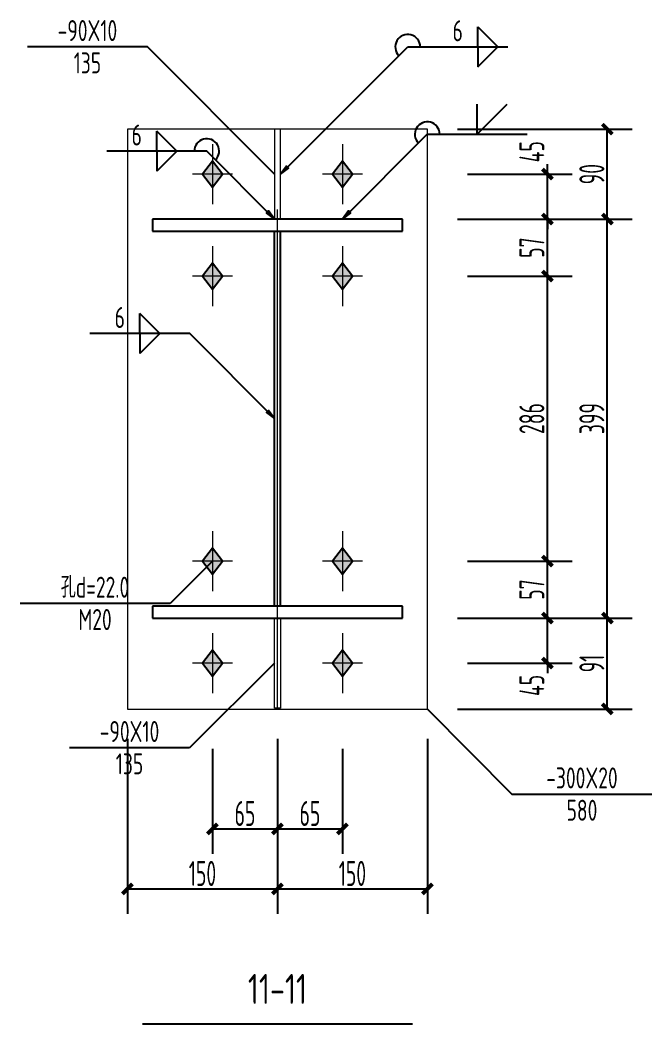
# Model space of a CAD drawing. Extents: x 447413 to 2975780, y -1432727 to 1301644.
# Drawn here: x 2644323 to 2650644, y -1160580 to -1150539 of the extents above; entities that cross this region are included whole.
import ezdxf
from ezdxf.enums import TextEntityAlignment as Align

# ---------------------------------------------------------------- set-up
doc = ezdxf.new("R2010")
doc.units = 0
doc.header["$LTSCALE"] = 1000
doc.header["$MEASUREMENT"] = 0
doc.linetypes.add('线型6', pattern=[8.75, 5, -1.25, 1.25, -1.25])
for name, color, linetype in [('10', 7, 'Continuous'), ('尺寸标注', 253, 'Continuous'), ('焊缝标注', 253, 'Continuous'), ('螺栓孔标注', 253, 'Continuous'), ('钢板标注', 253, 'Continuous')]:
    doc.layers.add(name, color=color, linetype=linetype)
doc.layers.add('20', color=2, linetype='Continuous', lineweight=18)
doc.styles.add('PkpmHz', font='Pkpmeng', dxfattribs={"width": 0.6, "bigfont": 'hztxt'})
doc.dimstyles.new('Pkpm_1.00', dxfattribs={"dimtxt": 250, "dimasz": 100, "dimexe": 250, "dimexo": 0.0625, "dimgap": 30, "dimtad": 1, "dimdec": 0, "dimrnd": 5, "dimzin": 0, "dimdsep": 46, "dimtxsty": 'PkpmHz', "dimblk1": 'ARCHTICK', "dimblk2": 'ARCHTICK', "dimsah": 1, "dimcen": 0.09, "dimadec": 0, "dimazin": 0, "dimtfac": 1, "dimtdec": 0, "dimtmove": 2, "dimatfit": 1, "dimfxl": 0, "dimtolj": 1, "dimtzin": 0, "dimarcsym": 0})

# ---------------------------------------------------------------- blocks, each defined once
blk = doc.blocks.new('_ArchTick')
at = {"color": 0, "linetype": 'ByBlock', "const_width": 0.4}
blk.add_lwpolyline([(-0.5, -0.5), (0.5, 0.5)], dxfattribs=at)
blk = doc.blocks.new('*D1197')
at = {"layer": 'Defpoints', "color": 0, "linetype": 'Continuous', "transparency": 16777216}
for p in [(2648398, -1152080), (2649598, -1152080), (2648398, -1152530)]:
    blk.add_point(p, dxfattribs=at)
at = {"layer": '尺寸标注', "color": 0, "linetype": 'Continuous', "lineweight": -2, "transparency": 16777216}
for p, q in [((2649598, -1152080), (2649598, -1151980)), ((2648798, -1152080), (2649848, -1152080)), ((2649598, -1152530), (2649598, -1152080)), ((2648798, -1152530), (2649848, -1152530)), ((2649598, -1152530), (2649598, -1152630))]:
    blk.add_line(p, q, dxfattribs=at)
at = {"layer": '尺寸标注', "color": 0, "linetype": 'Continuous', "lineweight": -2, "transparency": 16777216, "xscale": 100, "yscale": 100, "zscale": 100}
for p, rotation in [((2649598, -1152080), 270), ((2649598, -1152530), 90)]:
    blk.add_blockref('_ArchTick', p, dxfattribs=dict(at, rotation=rotation))
at = {"layer": '尺寸标注', "color": 0, "linetype": 'Continuous', "transparency": 16777216, "insert": (2649443, -1151856), "char_height": 250, "attachment_point": 5, "rotation": 90, "style": 'PkpmHz'}
blk.add_mtext('\\A1;45', dxfattribs=at)
blk = doc.blocks.new('*D1198')
at = {"layer": 'Defpoints', "color": 0, "linetype": 'Continuous', "transparency": 16777216}
for p in [(2648398, -1152530), (2649598, -1152530), (2648398, -1153100)]:
    blk.add_point(p, dxfattribs=at)
at = {"layer": '尺寸标注', "color": 0, "linetype": 'Continuous', "lineweight": -2, "transparency": 16777216}
for p, q in [((2648798, -1152530), (2649848, -1152530)), ((2649598, -1153100), (2649598, -1152530)), ((2648798, -1153100), (2649848, -1153100))]:
    blk.add_line(p, q, dxfattribs=at)
at = {"layer": '尺寸标注', "color": 0, "linetype": 'Continuous', "lineweight": -2, "transparency": 16777216, "xscale": 100, "yscale": 100, "zscale": 100}
for p, rotation in [((2649598, -1152530), 90), ((2649598, -1153100), 270)]:
    blk.add_blockref('_ArchTick', p, dxfattribs=dict(at, rotation=rotation))
at = {"layer": '尺寸标注', "color": 0, "linetype": 'Continuous', "transparency": 16777216, "insert": (2649443, -1152815), "char_height": 250, "attachment_point": 5, "rotation": 90, "style": 'PkpmHz'}
blk.add_mtext('\\A1;57', dxfattribs=at)
blk = doc.blocks.new('*D1199')
at = {"layer": 'Defpoints', "color": 0, "linetype": 'Continuous', "transparency": 16777216}
for p in [(2648398, -1156520), (2649598, -1156520), (2648398, -1156970)]:
    blk.add_point(p, dxfattribs=at)
at = {"layer": '尺寸标注', "color": 0, "linetype": 'Continuous', "lineweight": -2, "transparency": 16777216}
for p, q in [((2649598, -1156520), (2649598, -1156420)), ((2648798, -1156520), (2649848, -1156520)), ((2649598, -1156970), (2649598, -1156520)), ((2648798, -1156970), (2649848, -1156970)), ((2649598, -1156970), (2649598, -1157070))]:
    blk.add_line(p, q, dxfattribs=at)
at = {"layer": '尺寸标注', "color": 0, "linetype": 'Continuous', "lineweight": -2, "transparency": 16777216, "xscale": 100, "yscale": 100, "zscale": 100}
for p, rotation in [((2649598, -1156520), 270), ((2649598, -1156970), 90)]:
    blk.add_blockref('_ArchTick', p, dxfattribs=dict(at, rotation=rotation))
at = {"layer": '尺寸标注', "color": 0, "linetype": 'Continuous', "transparency": 16777216, "insert": (2649443, -1157194), "char_height": 250, "attachment_point": 5, "rotation": 90, "style": 'PkpmHz'}
blk.add_mtext('\\A1;45', dxfattribs=at)
blk = doc.blocks.new('*D1200')
at = {"layer": 'Defpoints', "color": 0, "linetype": 'Continuous', "transparency": 16777216}
for p in [(2648398, -1155950), (2649598, -1155950), (2648398, -1156520)]:
    blk.add_point(p, dxfattribs=at)
at = {"layer": '尺寸标注', "color": 0, "linetype": 'Continuous', "lineweight": -2, "transparency": 16777216}
for p, q in [((2648798, -1155950), (2649848, -1155950)), ((2649598, -1156520), (2649598, -1155950)), ((2648798, -1156520), (2649848, -1156520))]:
    blk.add_line(p, q, dxfattribs=at)
at = {"layer": '尺寸标注', "color": 0, "linetype": 'Continuous', "lineweight": -2, "transparency": 16777216, "xscale": 100, "yscale": 100, "zscale": 100}
for p, rotation in [((2649598, -1155950), 90), ((2649598, -1156520), 270)]:
    blk.add_blockref('_ArchTick', p, dxfattribs=dict(at, rotation=rotation))
at = {"layer": '尺寸标注', "color": 0, "linetype": 'Continuous', "transparency": 16777216, "insert": (2649443, -1156235), "char_height": 250, "attachment_point": 5, "rotation": 90, "style": 'PkpmHz'}
blk.add_mtext('\\A1;57', dxfattribs=at)
blk = doc.blocks.new('*D1201')
at = {"layer": 'Defpoints', "color": 0, "linetype": 'Continuous', "transparency": 16777216}
for p in [(2648398, -1153100), (2649598, -1153100), (2648398, -1155950)]:
    blk.add_point(p, dxfattribs=at)
at = {"layer": '尺寸标注', "color": 0, "linetype": 'Continuous', "lineweight": -2, "transparency": 16777216}
for p, q in [((2648798, -1153100), (2649848, -1153100)), ((2649598, -1155950), (2649598, -1153100)), ((2648798, -1155950), (2649848, -1155950))]:
    blk.add_line(p, q, dxfattribs=at)
at = {"layer": '尺寸标注', "color": 0, "linetype": 'Continuous', "lineweight": -2, "transparency": 16777216, "xscale": 100, "yscale": 100, "zscale": 100}
for p, rotation in [((2649598, -1153100), 90), ((2649598, -1155950), 270)]:
    blk.add_blockref('_ArchTick', p, dxfattribs=dict(at, rotation=rotation))
at = {"layer": '尺寸标注', "color": 0, "linetype": 'Continuous', "transparency": 16777216, "insert": (2649443, -1154525), "char_height": 250, "attachment_point": 5, "rotation": 90, "style": 'PkpmHz'}
blk.add_mtext('\\A1;286', dxfattribs=at)
blk = doc.blocks.new('*D1202')
at = {"layer": 'Defpoints', "color": 0, "linetype": 'Continuous', "transparency": 16777216}
for p in [(2646248, -1157430), (2646898, -1157430), (2646898, -1158630)]:
    blk.add_point(p, dxfattribs=at)
at = {"layer": '尺寸标注', "color": 0, "linetype": 'Continuous', "lineweight": -2, "transparency": 16777216}
for p, q in [((2646248, -1157830), (2646248, -1158880)), ((2646898, -1157830), (2646898, -1158880)), ((2646248, -1158630), (2646898, -1158630))]:
    blk.add_line(p, q, dxfattribs=at)
at = {"layer": '尺寸标注', "color": 0, "linetype": 'Continuous', "lineweight": -2, "transparency": 16777216, "xscale": 100, "yscale": 100, "zscale": 100, "rotation": 180}
blk.add_blockref('_ArchTick', (2646248, -1158630), dxfattribs=at)
at = {"layer": '尺寸标注', "color": 0, "linetype": 'Continuous', "lineweight": -2, "transparency": 16777216, "xscale": 100, "yscale": 100, "zscale": 100}
blk.add_blockref('_ArchTick', (2646898, -1158630), dxfattribs=at)
at = {"layer": '尺寸标注', "color": 0, "linetype": 'Continuous', "transparency": 16777216, "insert": (2646573, -1158475), "char_height": 250, "attachment_point": 5, "style": 'PkpmHz'}
blk.add_mtext('\\A1;65', dxfattribs=at)
blk = doc.blocks.new('*D1203')
at = {"layer": 'Defpoints', "color": 0, "linetype": 'Continuous', "transparency": 16777216}
for p in [(2646898, -1157430), (2647548, -1157430), (2647548, -1158630)]:
    blk.add_point(p, dxfattribs=at)
at = {"layer": '尺寸标注', "color": 0, "linetype": 'Continuous', "lineweight": -2, "transparency": 16777216}
for p, q in [((2646898, -1157830), (2646898, -1158880)), ((2647548, -1157830), (2647548, -1158880)), ((2646898, -1158630), (2647548, -1158630))]:
    blk.add_line(p, q, dxfattribs=at)
at = {"layer": '尺寸标注', "color": 0, "linetype": 'Continuous', "lineweight": -2, "transparency": 16777216, "xscale": 100, "yscale": 100, "zscale": 100, "rotation": 180}
blk.add_blockref('_ArchTick', (2646898, -1158630), dxfattribs=at)
at = {"layer": '尺寸标注', "color": 0, "linetype": 'Continuous', "lineweight": -2, "transparency": 16777216, "xscale": 100, "yscale": 100, "zscale": 100}
blk.add_blockref('_ArchTick', (2647548, -1158630), dxfattribs=at)
at = {"layer": '尺寸标注', "color": 0, "linetype": 'Continuous', "transparency": 16777216, "insert": (2647223, -1158475), "char_height": 250, "attachment_point": 5, "style": 'PkpmHz'}
blk.add_mtext('\\A1;65', dxfattribs=at)
blk = doc.blocks.new('*D1204')
at = {"layer": 'Defpoints', "color": 0, "linetype": 'Continuous', "transparency": 16777216}
for p in [(2645398, -1157430), (2646898, -1157430), (2646898, -1159230)]:
    blk.add_point(p, dxfattribs=at)
at = {"layer": '尺寸标注', "color": 0, "linetype": 'Continuous', "lineweight": -2, "transparency": 16777216}
for p, q in [((2645398, -1157730), (2645398, -1159480)), ((2646898, -1157730), (2646898, -1159480)), ((2645398, -1159230), (2646898, -1159230))]:
    blk.add_line(p, q, dxfattribs=at)
at = {"layer": '尺寸标注', "color": 0, "linetype": 'Continuous', "lineweight": -2, "transparency": 16777216, "xscale": 100, "yscale": 100, "zscale": 100, "rotation": 180}
blk.add_blockref('_ArchTick', (2645398, -1159230), dxfattribs=at)
at = {"layer": '尺寸标注', "color": 0, "linetype": 'Continuous', "lineweight": -2, "transparency": 16777216, "xscale": 100, "yscale": 100, "zscale": 100}
blk.add_blockref('_ArchTick', (2646898, -1159230), dxfattribs=at)
at = {"layer": '尺寸标注', "color": 0, "linetype": 'Continuous', "transparency": 16777216, "insert": (2646148, -1159075), "char_height": 250, "attachment_point": 5, "style": 'PkpmHz'}
blk.add_mtext('\\A1;150', dxfattribs=at)
blk = doc.blocks.new('*D1205')
at = {"layer": 'Defpoints', "color": 0, "linetype": 'Continuous', "transparency": 16777216}
for p in [(2646898, -1157430), (2648398, -1157430), (2648398, -1159230)]:
    blk.add_point(p, dxfattribs=at)
at = {"layer": '尺寸标注', "color": 0, "linetype": 'Continuous', "lineweight": -2, "transparency": 16777216}
for p, q in [((2646898, -1157730), (2646898, -1159480)), ((2648398, -1157730), (2648398, -1159480)), ((2646898, -1159230), (2648398, -1159230))]:
    blk.add_line(p, q, dxfattribs=at)
at = {"layer": '尺寸标注', "color": 0, "linetype": 'Continuous', "lineweight": -2, "transparency": 16777216, "xscale": 100, "yscale": 100, "zscale": 100, "rotation": 180}
blk.add_blockref('_ArchTick', (2646898, -1159230), dxfattribs=at)
at = {"layer": '尺寸标注', "color": 0, "linetype": 'Continuous', "lineweight": -2, "transparency": 16777216, "xscale": 100, "yscale": 100, "zscale": 100}
blk.add_blockref('_ArchTick', (2648398, -1159230), dxfattribs=at)
at = {"layer": '尺寸标注', "color": 0, "linetype": 'Continuous', "transparency": 16777216, "insert": (2647648, -1159075), "char_height": 250, "attachment_point": 5, "style": 'PkpmHz'}
blk.add_mtext('\\A1;150', dxfattribs=at)
blk = doc.blocks.new('*D1206')
at = {"layer": 'Defpoints', "color": 0, "linetype": 'Continuous', "transparency": 16777216}
for p in [(2648398, -1156520), (2650198, -1156520), (2648398, -1157430)]:
    blk.add_point(p, dxfattribs=at)
at = {"layer": '尺寸标注', "color": 0, "linetype": 'Continuous', "lineweight": -2, "transparency": 16777216}
for p, q in [((2648698, -1156520), (2650448, -1156520)), ((2650198, -1157430), (2650198, -1156520)), ((2648698, -1157430), (2650448, -1157430))]:
    blk.add_line(p, q, dxfattribs=at)
at = {"layer": '尺寸标注', "color": 0, "linetype": 'Continuous', "lineweight": -2, "transparency": 16777216, "xscale": 100, "yscale": 100, "zscale": 100}
for p, rotation in [((2650198, -1156520), 90), ((2650198, -1157430), 270)]:
    blk.add_blockref('_ArchTick', p, dxfattribs=dict(at, rotation=rotation))
at = {"layer": '尺寸标注', "color": 0, "linetype": 'Continuous', "transparency": 16777216, "insert": (2650043, -1156975), "char_height": 250, "attachment_point": 5, "rotation": 90, "style": 'PkpmHz'}
blk.add_mtext('\\A1;91', dxfattribs=at)
blk = doc.blocks.new('*D1207')
at = {"layer": 'Defpoints', "color": 0, "linetype": 'Continuous', "transparency": 16777216}
for p in [(2648398, -1152530), (2650198, -1152530), (2648398, -1156520)]:
    blk.add_point(p, dxfattribs=at)
at = {"layer": '尺寸标注', "color": 0, "linetype": 'Continuous', "lineweight": -2, "transparency": 16777216}
for p, q in [((2648698, -1152530), (2650448, -1152530)), ((2650198, -1156520), (2650198, -1152530)), ((2648698, -1156520), (2650448, -1156520))]:
    blk.add_line(p, q, dxfattribs=at)
at = {"layer": '尺寸标注', "color": 0, "linetype": 'Continuous', "lineweight": -2, "transparency": 16777216, "xscale": 100, "yscale": 100, "zscale": 100}
for p, rotation in [((2650198, -1152530), 90), ((2650198, -1156520), 270)]:
    blk.add_blockref('_ArchTick', p, dxfattribs=dict(at, rotation=rotation))
at = {"layer": '尺寸标注', "color": 0, "linetype": 'Continuous', "transparency": 16777216, "insert": (2650043, -1154525), "char_height": 250, "attachment_point": 5, "rotation": 90, "style": 'PkpmHz'}
blk.add_mtext('\\A1;399', dxfattribs=at)
blk = doc.blocks.new('*D1208')
at = {"layer": 'Defpoints', "color": 0, "linetype": 'Continuous', "transparency": 16777216}
for p in [(2648398, -1151630), (2650198, -1151630), (2648398, -1152530)]:
    blk.add_point(p, dxfattribs=at)
at = {"layer": '尺寸标注', "color": 0, "linetype": 'Continuous', "lineweight": -2, "transparency": 16777216}
for p, q in [((2648698, -1151630), (2650448, -1151630)), ((2650198, -1152530), (2650198, -1151630)), ((2648698, -1152530), (2650448, -1152530))]:
    blk.add_line(p, q, dxfattribs=at)
at = {"layer": '尺寸标注', "color": 0, "linetype": 'Continuous', "lineweight": -2, "transparency": 16777216, "xscale": 100, "yscale": 100, "zscale": 100}
for p, rotation in [((2650198, -1151630), 90), ((2650198, -1152530), 270)]:
    blk.add_blockref('_ArchTick', p, dxfattribs=dict(at, rotation=rotation))
at = {"layer": '尺寸标注', "color": 0, "linetype": 'Continuous', "transparency": 16777216, "insert": (2650043, -1152080), "char_height": 250, "attachment_point": 5, "rotation": 90, "style": 'PkpmHz'}
blk.add_mtext('\\A1;90', dxfattribs=at)

msp = doc.modelspace()

# ---------------------------------------------------------------- hatches: boundary and pattern name
at = {"layer": '10'}
for points in [[(2646248.1, -1151950), (2646148.1, -1152080), (2646248.1, -1152210), (2646348.1, -1152080)], [(2647548.1, -1151950), (2647448.1, -1152080), (2647548.1, -1152210), (2647648.1, -1152080)], [(2646248.1, -1152970), (2646148.1, -1153100), (2646248.1, -1153230), (2646348.1, -1153100)], [(2647548.1, -1152970), (2647448.1, -1153100), (2647548.1, -1153230), (2647648.1, -1153100)], [(2646248.1, -1155820), (2646148.1, -1155950), (2646248.1, -1156080), (2646348.1, -1155950)], [(2647548.1, -1155820), (2647448.1, -1155950), (2647548.1, -1156080), (2647648.1, -1155950)], [(2646248.1, -1156840), (2646148.1, -1156970), (2646248.1, -1157100), (2646348.1, -1156970)], [(2647548.1, -1156840), (2647448.1, -1156970), (2647548.1, -1157100), (2647648.1, -1156970)]]:
    msp.add_hatch(color=1, dxfattribs=at).paths.add_polyline_path(points)
at = {"layer": '焊缝标注'}
for points in [[(2646928.1, -1152080), (2647009.5, -1152019.9), (2646988.3, -1151998.7)], [(2646868.1, -1152530), (2646808.1, -1152448.6), (2646786.9, -1152469.8)], [(2647548.1, -1152530), (2647629.5, -1152469.9), (2647608.3, -1152448.7)], [(2646868.1, -1154525), (2646808.1, -1154443.6), (2646786.9, -1154464.8)]]:
    msp.add_hatch(color=256, dxfattribs=at).paths.add_polyline_path(points)

# ---------------------------------------------------------------- linework, layer by layer
at = {"layer": '10', "linetype": '线型6', "lineweight": 18}
msp.add_line((2646898.1, -1157435, 126000), (2646898.1, -1151625, 126000), dxfattribs=at)
at = {"layer": '10', "color": 9, "lineweight": 18}
for p, q in [((2646248.1, -1151780, 126000), (2646248.1, -1152380, 126000)), ((2647548.1, -1151780, 126000), (2647548.1, -1152380, 126000)), ((2646448.1, -1152080, 126000), (2646048.1, -1152080, 126000)), ((2647748.1, -1152080, 126000), (2647348.1, -1152080, 126000)), ((2646248.1, -1152800, 126000), (2646248.1, -1153400, 126000)), ((2647548.1, -1152800, 126000), (2647548.1, -1153400, 126000)), ((2646448.1, -1153100, 126000), (2646048.1, -1153100, 126000)), ((2647748.1, -1153100, 126000), (2647348.1, -1153100, 126000)), ((2646248.1, -1155650, 126000), (2646248.1, -1156250, 126000)), ((2647548.1, -1155650, 126000), (2647548.1, -1156250, 126000)), ((2646448.1, -1155950, 126000), (2646048.1, -1155950, 126000)), ((2647748.1, -1155950, 126000), (2647348.1, -1155950, 126000)), ((2646248.1, -1156670, 126000), (2646248.1, -1157270, 126000)), ((2647548.1, -1156670, 126000), (2647548.1, -1157270, 126000)), ((2646448.1, -1156970, 126000), (2646048.1, -1156970, 126000)), ((2647748.1, -1156970, 126000), (2647348.1, -1156970, 126000))]:
    msp.add_line(p, q, dxfattribs=at)
at = {"layer": '10', "color": 3}
for p, q in [((2648148.1, -1152530, 126000), (2645648.1, -1152530, 126000)), ((2645648.1, -1152530, 126000), (2645648.1, -1152650, 126000)), ((2648148.1, -1152650, 126000), (2648148.1, -1152530, 126000)), ((2645648.1, -1152650, 126000), (2648148.1, -1152650, 126000)), ((2646868.1, -1156400, 126000), (2646868.1, -1152650, 126000)), ((2646928.1, -1156400, 126000), (2646928.1, -1152650, 126000)), ((2648148.1, -1156400, 126000), (2645648.1, -1156400, 126000)), ((2645648.1, -1156400, 126000), (2645648.1, -1156520, 126000)), ((2648148.1, -1156520, 126000), (2648148.1, -1156400, 126000)), ((2645648.1, -1156520, 126000), (2648148.1, -1156520, 126000))]:
    msp.add_line(p, q, dxfattribs=at)
at = {"layer": '10'}
msp.add_line((2645548.1, -1160580, 126000), (2648248.1, -1160580, 126000), dxfattribs=at)
at = {"layer": '10', "color": 1, "linetype": 'Continuous', "elevation": 126000}
for points in [[(2646248.1, -1151950), (2646148.1, -1152080), (2646248.1, -1152210), (2646348.1, -1152080)], [(2647548.1, -1151950), (2647448.1, -1152080), (2647548.1, -1152210), (2647648.1, -1152080)], [(2646248.1, -1152970), (2646148.1, -1153100), (2646248.1, -1153230), (2646348.1, -1153100)], [(2647548.1, -1152970), (2647448.1, -1153100), (2647548.1, -1153230), (2647648.1, -1153100)], [(2646248.1, -1155820), (2646148.1, -1155950), (2646248.1, -1156080), (2646348.1, -1155950)], [(2647548.1, -1155820), (2647448.1, -1155950), (2647548.1, -1156080), (2647648.1, -1155950)], [(2646248.1, -1156840), (2646148.1, -1156970), (2646248.1, -1157100), (2646348.1, -1156970)], [(2647548.1, -1156840), (2647448.1, -1156970), (2647548.1, -1157100), (2647648.1, -1156970)]]:
    msp.add_lwpolyline(points, close=True, dxfattribs=at)
at = {"layer": '20'}
for p, q in [((2648398.1, -1151630, 126000), (2645398.1, -1151630, 126000)), ((2645398.1, -1151630, 126000), (2645398.1, -1157430, 126000)), ((2646928.1, -1151630, 126000), (2646868.1, -1151630, 126000)), ((2646868.1, -1151630, 126000), (2646868.1, -1152530, 126000)), ((2646928.1, -1152530, 126000), (2646928.1, -1151630, 126000)), ((2648398.1, -1157430, 126000), (2648398.1, -1151630, 126000)), ((2646868.1, -1152530, 126000), (2646928.1, -1152530, 126000)), ((2646868.1, -1156520, 126000), (2646928.1, -1156520, 126000)), ((2646868.1, -1157420, 126000), (2646868.1, -1156520, 126000)), ((2646928.1, -1156520, 126000), (2646928.1, -1157420, 126000)), ((2645398.1, -1157430, 126000), (2648398.1, -1157430, 126000)), ((2646928.1, -1157420, 126000), (2646868.1, -1157420, 126000))]:
    msp.add_line(p, q, dxfattribs=at)
at = {"layer": '焊缝标注'}
for p, q in [((2648901.4, -1150607.7, 126000), (2649101.4, -1150807.7, 126000)), ((2648901.4, -1150807.7, 126000), (2648901.4, -1150607.7, 126000)), ((2646928.1, -1152080, 126000), (2648201.4, -1150807.7, 126000)), ((2648201.4, -1150807.7, 126000), (2649201.4, -1150807.7, 126000)), ((2648901.4, -1151007.7, 126000), (2649101.4, -1150807.7, 126000)), ((2648901.4, -1150807.7, 126000), (2648901.4, -1151007.7, 126000)), ((2648897, -1151681.8, 126000), (2648897, -1151381.8, 126000)), ((2648897, -1151681.8, 126000), (2649197, -1151381.8, 126000)), ((2645890.1, -1151850.3, 126000), (2645690.1, -1151650.3, 126000)), ((2645690.1, -1151850.3, 126000), (2645690.1, -1151650.3, 126000)), ((2647548.1, -1152530, 126000), (2648397, -1151681.8, 126000)), ((2648397, -1151681.8, 126000), (2649397, -1151681.8, 126000)), ((2646190.1, -1151850.3, 126000), (2645190.1, -1151850.3, 126000)), ((2645890.1, -1151850.3, 126000), (2645690.1, -1152050.3, 126000)), ((2645690.1, -1151850.3, 126000), (2645690.1, -1152050.3, 126000)), ((2646868.1, -1152530, 126000), (2646190.1, -1151850.3, 126000)), ((2645720.6, -1153675.4, 126000), (2645520.6, -1153475.4, 126000)), ((2645520.6, -1153675.4, 126000), (2645520.6, -1153475.4, 126000)), ((2646020.6, -1153675.4, 126000), (2645020.6, -1153675.4, 126000)), ((2645720.6, -1153675.4, 126000), (2645520.6, -1153875.4, 126000)), ((2645520.6, -1153675.4, 126000), (2645520.6, -1153875.4, 126000)), ((2646868.1, -1154525, 126000), (2646020.6, -1153675.4, 126000))]:
    msp.add_line(p, q, dxfattribs=at)
at = {"layer": '焊缝标注', "linetype": 'Continuous', "elevation": 126000}
for points in [[(2646928.1, -1152080), (2647009.5, -1152019.9), (2646988.3, -1151998.7)], [(2646868.1, -1152530), (2646808.1, -1152448.6), (2646786.9, -1152469.8)], [(2647548.1, -1152530), (2647629.5, -1152469.9), (2647608.3, -1152448.7)], [(2646868.1, -1154525), (2646808.1, -1154443.6), (2646786.9, -1154464.8)]]:
    msp.add_lwpolyline(points, close=True, dxfattribs=at)
at = {"layer": '焊缝标注'}
for centre, start, end in [((2648201.4, -1150807.7, 126000), 0, 224.97719), ((2648397, -1151681.8, 126000), 0, 224.97719), ((2646190.1, -1151850.3, 126000), 314.93158, 180)]:
    msp.add_arc(centre, 125, start, end, dxfattribs=at)
at = {"layer": '螺栓孔标注'}
for p, q in [((2646248.1, -1155950, 126000), (2645823, -1156373.4, 126000)), ((2645823, -1156373.4, 126000), (2644323, -1156373.4, 126000))]:
    msp.add_line(p, q, dxfattribs=at)
at = {"layer": '螺栓孔标注', "const_width": 0.1, "elevation": 126000}
msp.add_lwpolyline([(2646248.2, -1155950, 1), (2646248.1, -1155950, 1)], format="xyb", close=True, dxfattribs=at)
at = {"layer": '钢板标注'}
for p, q in [((2645596.9, -1150805.7, 126000), (2644396.9, -1150805.7, 126000)), ((2646868.1, -1152080, 126000), (2645596.9, -1150805.7, 126000)), ((2646868.1, -1156970, 126000), (2646017.9, -1157816.8, 126000)), ((2648398.1, -1157430, 126000), (2649244.3, -1158280.9, 126000)), ((2646017.9, -1157816.8, 126000), (2644817.9, -1157816.8, 126000)), ((2649244.3, -1158280.9, 126000), (2650644.3, -1158280.9, 126000))]:
    msp.add_line(p, q, dxfattribs=at)
at = {"layer": '钢板标注', "const_width": 0.1, "elevation": 126000}
for points in [[(2646868.2, -1152080, 1), (2646868.1, -1152080, 1)], [(2646868.2, -1156970, 1), (2646868.1, -1156970, 1)], [(2648398.2, -1157430, 1), (2648398.1, -1157430, 1)]]:
    msp.add_lwpolyline(points, format="xyb", close=True, dxfattribs=at)

# ---------------------------------------------------------------- texts
at = {"layer": '10', "style": 'PkpmHz', "width": 0.77}
msp.add_text('11-11', height=300, dxfattribs=at).set_placement((2646898.1, -1160230, 126000), align=Align.MIDDLE_CENTER)
at = {"layer": '焊缝标注', "style": 'PkpmHz', "width": 0.71}
for p in [(2648701.4, -1150751.1, 126000), (2645490.1, -1151793.7, 126000), (2645320.6, -1153618.8, 126000)]:
    msp.add_text('6', height=210, dxfattribs=at).set_placement(p, align=Align.CENTER)
at = {"layer": '螺栓孔标注', "style": 'PkpmHz', "width": 0.71}
msp.add_text('孔d=22.0', height=210, dxfattribs=at).set_placement((2645073, -1156316.8, 126000), align=Align.CENTER)
msp.add_text('M20', height=210, dxfattribs=at).set_placement((2645073, -1156430, 126000), align=Align.TOP_CENTER)
at = {"layer": '钢板标注', "style": 'PkpmHz', "width": 0.71}
for s, p in [('-90X10', (2644996.9, -1150749.1, 126000)), ('-90X10', (2645417.9, -1157760.2, 126000)), ('-300X20', (2649944.3, -1158224.3, 126000))]:
    msp.add_text(s, height=210, dxfattribs=at).set_placement(p, align=Align.CENTER)
for s, p in [('135', (2644996.9, -1150862.3, 126000)), ('135', (2645417.9, -1157873.4, 126000)), ('580', (2649944.3, -1158337.5, 126000))]:
    msp.add_text(s, height=210, dxfattribs=at).set_placement(p, align=Align.TOP_CENTER)

# ---------------------------------------------------------------- dimensions: what is measured, and where the dimension line sits
at = {"layer": '尺寸标注', "linetype": 'Continuous'}
for base, p1, p2, text, override, picture, middle in [((2650198.1, -1151630, 126000), (2648398.1, -1152530, 126000), (2648398.1, -1151630, 126000), '90', {"dimexo": 300, "dimtih": 0, "dimtoh": 0}, '*D1208', (2650043.1, -1152080, 126000)), ((2649598.1, -1152530, 126000), (2648398.1, -1153100, 126000), (2648398.1, -1152530, 126000), '57', {"dimexo": 400, "dimtih": 0, "dimtoh": 0}, '*D1198', (2649443.1, -1152815, 126000)), ((2650198.1, -1152530, 126000), (2648398.1, -1156520, 126000), (2648398.1, -1152530, 126000), '399', {"dimexo": 300, "dimtih": 0, "dimtoh": 0}, '*D1207', (2650043.1, -1154525, 126000)), ((2649598.1, -1153100, 126000), (2648398.1, -1155950, 126000), (2648398.1, -1153100, 126000), '286', {"dimexo": 400, "dimtih": 0, "dimtoh": 0}, '*D1201', (2649443.1, -1154525, 126000)), ((2649598.1, -1155950, 126000), (2648398.1, -1156520, 126000), (2648398.1, -1155950, 126000), '57', {"dimexo": 400, "dimtih": 0, "dimtoh": 0}, '*D1200', (2649443.1, -1156235, 126000)), ((2650198.1, -1156520, 126000), (2648398.1, -1157430, 126000), (2648398.1, -1156520, 126000), '91', {"dimexo": 300, "dimtih": 0, "dimtoh": 0}, '*D1206', (2650043.1, -1156975, 126000))]:
    dim = msp.add_linear_dim(base=base, p1=p1, p2=p2, angle=90, text=text, dimstyle='Pkpm_1.00', override=override, dxfattribs=at)
    dim.commit()
    dim.dimension.update_dxf_attribs({"geometry": picture, "text_midpoint": middle})
for base, p1, p2, picture, middle in [((2649598.1, -1152080, 126000), (2648398.1, -1152530, 126000), (2648398.1, -1152080, 126000), '*D1197', (2649442.9, -1151856.4, 126000)), ((2649598.1, -1156520, 126000), (2648398.1, -1156970, 126000), (2648398.1, -1156520, 126000), '*D1199', (2649442.9, -1157193.6, 126000))]:
    dim = msp.add_linear_dim(base=base, p1=p1, p2=p2, angle=90, text='45', dimstyle='Pkpm_1.00', override={"dimexo": 400, "dimtih": 0, "dimtoh": 0}, dxfattribs=at)
    dim.commit()
    dim.dimension.update_dxf_attribs({"geometry": picture, "text_midpoint": middle, "dimtype": 128})
for base, p1, p2, text, override, picture, middle in [((2646898.1, -1159230, 126000), (2645398.1, -1157430, 126000), (2646898.1, -1157430, 126000), '150', {"dimexo": 300, "dimtih": 0, "dimtoh": 0}, '*D1204', (2646148.1, -1159075, 126000)), ((2646898.1, -1158630, 126000), (2646248.1, -1157430, 126000), (2646898.1, -1157430, 126000), '65', {"dimexo": 400, "dimtih": 0, "dimtoh": 0}, '*D1202', (2646573.1, -1158475, 126000)), ((2647548.1, -1158630, 126000), (2646898.1, -1157430, 126000), (2647548.1, -1157430, 126000), '65', {"dimexo": 400, "dimtih": 0, "dimtoh": 0}, '*D1203', (2647223.1, -1158475, 126000)), ((2648398.1, -1159230, 126000), (2646898.1, -1157430, 126000), (2648398.1, -1157430, 126000), '150', {"dimexo": 300, "dimtih": 0, "dimtoh": 0}, '*D1205', (2647648.1, -1159075, 126000))]:
    dim = msp.add_linear_dim(base=base, p1=p1, p2=p2, text=text, dimstyle='Pkpm_1.00', override=override, dxfattribs=at)
    dim.commit()
    dim.dimension.update_dxf_attribs({"geometry": picture, "text_midpoint": middle})

doc.saveas('drawing.dxf')
